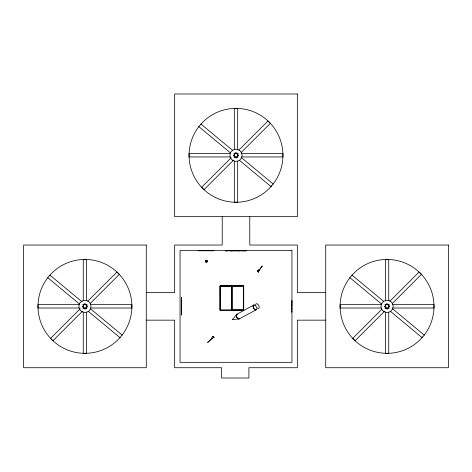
<?xml version="1.0" encoding="UTF-8"?>
<svg xmlns="http://www.w3.org/2000/svg" width="472" height="472" viewBox="0 0 472 472"><rect width="100%" height="100%" fill="white"/><g stroke="black" fill="none" stroke-linecap="round" stroke-linejoin="round"><path stroke-width="0.71" d="M207.615 342.371L212.412 338.094M258.975 270.527L262.349 265.99L258.821 270.403L259.606 270.468L258.668 269.689L259.098 270.368M232.407 319.591L236.625 314.606M80.216 308.735L50.557 338.389L52.935 340.76L82.588 311.107M82.234 306.712L85.267 303.679M87.792 301.154L116.944 272.002L119.316 274.38L90.17 303.526M231.274 157.672L201.621 187.325L203.992 189.703L233.652 160.043M233.298 155.654L236.33 152.621M238.856 150.09L268.007 120.944L270.379 123.316L241.227 152.468M84.606 309.089L87.639 306.057M235.67 158.026L238.702 154.993M381.83 309.237L352.684 338.389L355.056 340.76L384.208 311.614M384.361 306.712L387.394 303.679M389.919 301.154L419.065 272.002L421.443 274.38L392.291 303.526M386.733 309.089L389.766 306.057M207.768 342.489L212.494 337.946M236.826 314.246L253.747 305.089M239.174 318.978L256.089 309.821M213.108 336.465L212.654 336.412L213.934 337.504M232.46 319.68L238.732 318.865M230.283 153.601L189.06 153.601L189.06 156.958L230.283 156.958M233.858 153.601L238.142 153.601M241.717 153.601L282.94 153.601L282.94 156.958L241.717 156.958M233.858 156.958L238.142 156.958M225.929 250.715L225.327 250.88L225.97 250.88M228.106 250.715L228.69 250.715L228.106 250.88M229.952 250.715L229.309 250.715L229.952 250.88M230.973 250.715L231.599 250.715M232.342 250.715L232.938 250.715L232.342 250.88M235.675 250.715L234.973 250.715L235.675 250.88M235.882 250.715L236.513 250.715L235.882 250.88M237.705 250.715L238.437 250.715M238.608 250.715L239.339 250.715M243.741 250.715L244.466 250.715M245.652 250.715L246.242 250.715M226.106 250.88L226.796 250.715L226.177 250.88M230.861 250.88L230.171 250.715L230.79 250.88M230.973 250.88L231.605 250.88M237.705 250.88L238.437 250.88M238.608 250.88L239.339 250.88M243.741 250.88L244.466 250.88M245.652 250.88L246.355 250.88M206.441 261.724L206.24 261.5L206.441 261.724A0.897 0.767 0 0 0 206.653 261.724M220.282 286.056L243.381 285.843M243.729 286.12L220.129 286.103L220.129 309.974L243.44 309.951L243.452 286.091M146.279 292.605L174.664 292.605L174.664 245.045L222.218 245.045L222.218 216.66M325.721 292.605L297.336 292.605L297.336 245.045L249.782 245.045L249.782 216.66M291.95 300.44L291.95 301.425M291.95 302.222L291.779 301.525M291.95 302.375L291.95 303.891M291.95 304.08L291.95 304.717M79.219 304.658L37.996 304.658L37.996 308.015L79.219 308.015M82.795 304.658L87.084 304.658M90.653 304.658L131.877 304.658L131.877 308.015L90.653 308.015M381.346 304.658L340.123 304.658L340.123 308.015L381.346 308.015M384.916 304.658L389.205 304.658M392.781 304.658L434.004 304.658L434.004 308.015L392.781 308.015M291.95 305.531L291.779 304.936M291.95 306.316L291.779 305.685M291.95 307.207L291.779 306.505M291.95 307.827L291.95 308.729M82.795 308.015L87.084 308.015M384.916 308.015L389.205 308.015M291.95 309.785L291.779 310.482M291.95 311.667L291.779 311.077M291.95 311.856L291.779 312.381M181.331 312.24L181.331 312.688L181.496 312.246M146.279 320.163L174.664 320.163L174.664 367.723L221.598 367.723L221.598 378.019L248.903 378.019L248.903 367.723L297.336 367.723L297.336 320.163L325.721 320.163M212.96 336.406L212.707 336.748M213.556 337.504L214.028 337.533L213.952 337.22M213.078 336.412L213.922 337.102M213.444 336.636L213.786 336.943M232.672 150.379L200.954 124.047L198.812 126.626L230.531 152.963M235.422 152.662L238.72 155.4M241.469 157.683L273.188 184.015L271.046 186.599L239.328 160.268M233.28 155.241L236.578 157.984M383.736 301.443L352.018 275.105L349.876 277.689L381.588 304.021M386.485 303.72L389.783 306.464M392.533 308.747L424.251 335.079L422.104 337.657L390.391 311.325M384.338 306.304L387.642 309.042M82.163 301.897L49.896 275.105L47.749 277.689L79.467 304.021M84.358 303.72L87.662 306.464M90.412 308.747L122.124 335.079L119.982 337.657L88.264 311.325M82.216 306.304L85.515 309.042M388.739 300.664L388.739 259.441L385.382 259.441L385.382 300.664M388.739 304.239L388.739 308.529M388.739 312.098L388.739 353.327L385.382 353.327L385.382 312.098M385.382 304.239L385.382 308.529M291.779 308.824L291.779 309.555M243.552 286.091L243.552 309.992L231.911 309.992L231.911 286.091M242.82 250.88L242.466 250.88M237.676 149.606L237.676 108.383L234.324 108.383L234.324 149.606M237.676 153.176L237.676 157.465M237.676 161.04L237.676 202.264L234.324 202.264L234.324 161.04M234.324 153.176L234.324 157.465M232.012 286.091L232.012 309.992M231.835 285.843L231.835 310.24M231.646 286.103L231.646 309.974M220.282 285.843L220.324 310.24M213.828 250.437L213.828 250.768L198.216 250.768L198.216 250.437M181.496 297.531L181.496 298.056L181.331 297.531M181.496 299.331L181.496 298.628L181.331 299.331M181.496 300.517L181.496 301.248M181.496 304.275L181.496 305.006M181.496 305.827L181.496 305.195L181.331 305.827M181.496 306.753L181.496 306.057L181.331 306.753M181.496 308.717L181.496 309.366L181.331 308.717M181.496 312.098L181.496 311.502L181.331 312.098M181.496 313.467L181.496 312.836L181.331 313.467M181.496 314.488L181.496 315.131L181.331 314.488M181.331 300.517L181.331 301.248M181.331 304.275L181.331 305.006M86.618 300.664L86.618 259.441L83.261 259.441L83.261 300.664M86.618 304.239L86.618 308.529M86.618 312.098L86.618 353.327L83.261 353.327L83.261 312.098M83.261 304.239L83.261 308.529M258.721 271.571A0.897 0.378 39.3 0 1 258.308 271.955A0.897 0.378 39.3 0 1 257.352 271.064A0.897 0.378 39.3 0 1 257.93 270.839M258.709 271.689A0.808 0.342 39.3 0 1 258.172 271.848A0.808 0.342 39.3 0 1 257.405 271.052A0.808 0.342 39.3 0 1 257.942 270.887M258.774 271.606A0.808 0.342 39.3 0 1 258.237 271.772A0.808 0.342 39.3 0 1 257.47 270.975A0.808 0.342 39.3 0 1 258.007 270.81M254.573 305.142A2.643 1.428 61.6 0 0 253.151 306.523A2.643 1.428 61.6 0 0 254.957 309.602A2.643 1.428 61.6 0 0 256.691 308.759A2.702 1.457 61.6 0 1 254.963 309.65A2.702 1.457 61.6 0 1 253.116 306.505A2.702 1.457 61.6 0 1 254.561 305.089M239.682 318.399A2.643 1.428 61.6 0 1 236.832 317.438A2.643 1.428 61.6 0 1 237.215 314.187M239.57 318.276A2.466 1.327 61.6 0 1 236.909 317.379A2.466 1.327 61.6 0 1 237.268 314.352M207.055 261.529A0.897 0.767 0 0 0 207.001 260.397A0.897 0.767 0 0 0 205.692 260.544A0.897 0.767 0 0 0 205.975 261.647A0.808 0.69 0 0 1 205.762 260.65A0.808 0.69 0 0 1 206.942 260.514A0.808 0.69 0 0 1 206.996 261.535M200.358 124.773A46.94 46.94 0 0 1 265.712 118.985A46.94 46.94 0 0 1 273.017 184.186M271.642 185.874A46.94 46.94 0 0 1 206.288 191.661A46.94 46.94 0 0 1 198.983 126.461M351.9 275.288A46.94 46.94 0 0 1 417.053 270.273A46.94 46.94 0 0 1 424.08 335.25M422.7 336.931A46.94 46.94 0 0 1 357.345 342.725A46.94 46.94 0 0 1 350.041 277.518M49.3 275.831A46.94 46.94 0 0 1 114.655 270.043A46.94 46.94 0 0 1 121.959 335.25M120.1 337.48A46.94 46.94 0 0 1 54.947 342.495A46.94 46.94 0 0 1 47.92 277.518M211.769 337.881L212.671 338.689L211.769 337.881M297.336 93.981L174.664 93.981L174.664 216.66L297.336 216.66L297.336 93.981M146.279 245.045L23.6 245.045L23.6 367.723L146.279 367.723L146.279 245.045M448.4 245.045L325.721 245.045L325.721 367.723L448.4 367.723L448.4 245.045M291.95 250.437L180.05 250.437L180.05 362.331L291.95 362.331L291.95 250.437M227.421 250.715L226.955 250.88L227.421 250.715M232.2 250.715L231.758 250.88L232.2 250.715M233.787 250.715L233.15 250.88L233.787 250.715M234.69 250.715L234.053 250.88L234.69 250.715M237.605 250.715L236.826 250.88L237.605 250.715M240.661 250.715L239.564 250.88L240.661 250.715M242.177 250.715L241.275 250.88L242.177 250.715M243.593 250.715L243.151 250.88L243.593 250.715M245.127 250.715L244.697 250.88L245.127 250.715M243.729 285.843L219.94 285.843L219.94 310.24L243.729 310.24L243.729 285.843M181.496 299.862L181.331 300.292L181.496 299.862M181.496 301.39L181.331 301.832L181.496 301.39M181.496 302.027L181.331 302.664L181.496 302.027M181.496 302.812L181.331 303.714L181.496 302.812M181.496 307.272L181.331 308.198L181.496 307.272M181.496 309.632L181.331 310.393L181.496 309.632M181.496 310.653L181.331 311.29L181.496 310.653M181.496 313.585L181.331 314.269L181.496 313.585M255.682 305.366A2.643 1.428 61.6 0 0 258.597 308.464A2.643 1.428 61.6 0 0 257.995 304.464A2.643 1.428 61.6 0 0 255.682 305.366M205.975 262.302A0.608 0.519 0 0 0 206.996 262.072A0.608 0.519 0 0 0 206.246 261.429A0.608 0.519 0 0 0 205.975 262.302M232.95 160.604A6.101 6.101 0 0 0 242.101 155.323A6.101 6.101 0 0 0 232.95 150.043A6.101 6.101 0 0 0 232.95 160.604M384.013 311.667A6.101 6.101 0 0 0 393.158 306.381A6.101 6.101 0 0 0 384.013 301.101A6.101 6.101 0 0 0 384.013 311.667M81.886 311.667A6.101 6.101 0 0 0 91.037 306.381A6.101 6.101 0 0 0 81.886 301.101A6.101 6.101 0 0 0 81.886 311.667"/></g></svg>
